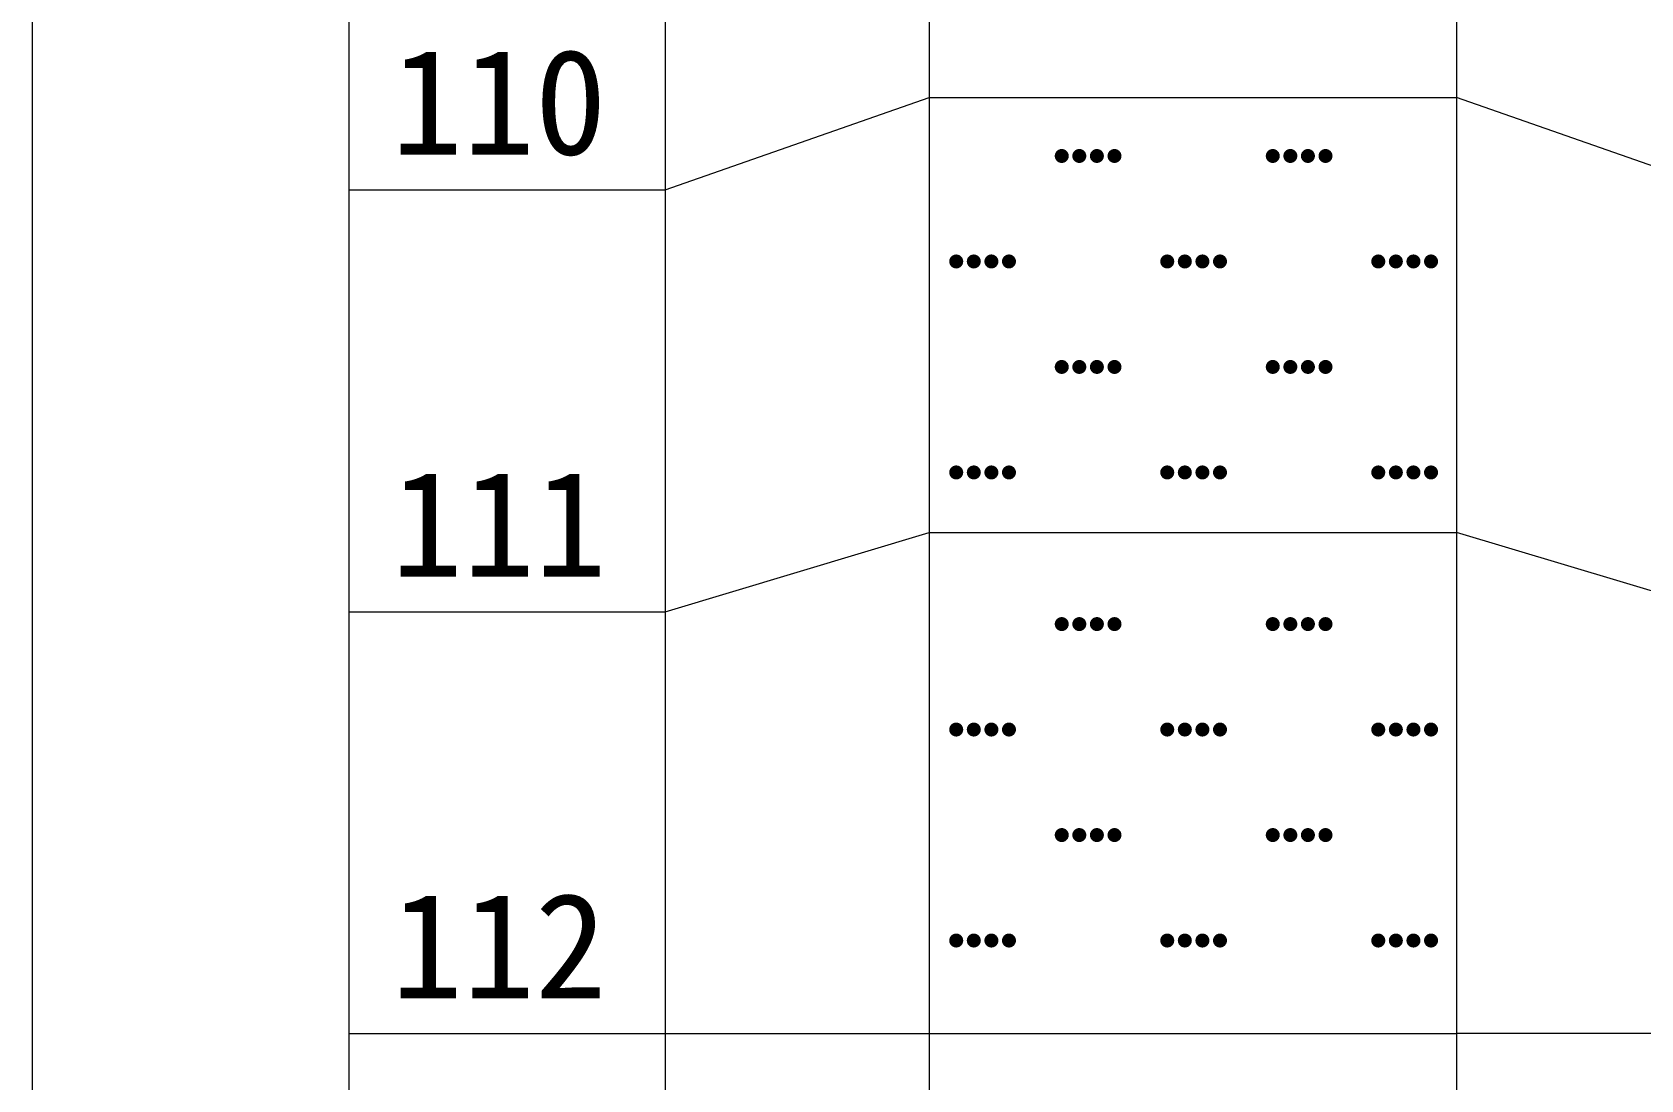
# Model space of a CAD drawing. Header units: inches. Extents: x -27 to 109, y -598 to 26.
# Drawn here: x 14.68 to 20.78, y -432.23 to -428.26 of the extents above; entities that cross this region are included whole.
import ezdxf

# ---------------------------------------------------------------- set-up
doc = ezdxf.new("R2010")
doc.units = ezdxf.units.IN
doc.header["$MEASUREMENT"] = 0
doc.layers.get('0').update_dxf_attribs({"lineweight": 0})
doc.styles.add('宋体', font='')
doc.styles.get('宋体').set_extended_font_data('宋体')

# ---------------------------------------------------------------- blocks, each defined once
blk = doc.blocks.new('lr_block_93')
at = {"true_color": 0x000000}
for points in [[(18.6105, -428.7326), (18.6114, -428.7257), (18.6105, -428.7188), (18.6078, -428.7124), (18.6035, -428.7069), (18.5981, -428.7026), (18.5917, -428.7), (18.5847, -428.699), (18.5778, -428.7), (18.5714, -428.7026), (18.5659, -428.7069), (18.5617, -428.7124), (18.559, -428.7188), (18.5581, -428.7257), (18.559, -428.7326), (18.5617, -428.739), (18.5659, -428.7445), (18.5714, -428.7487), (18.5778, -428.7514), (18.5847, -428.7523), (18.5917, -428.7514), (18.5981, -428.7487), (18.6035, -428.7445), (18.6078, -428.739)], [(18.6771, -428.7326), (18.6781, -428.7257), (18.6771, -428.7188), (18.6745, -428.7124), (18.6702, -428.7069), (18.6647, -428.7026), (18.6583, -428.7), (18.6514, -428.699), (18.6445, -428.7), (18.6381, -428.7026), (18.6326, -428.7069), (18.6283, -428.7124), (18.6257, -428.7188), (18.6247, -428.7257), (18.6257, -428.7326), (18.6283, -428.739), (18.6326, -428.7445), (18.6381, -428.7487), (18.6445, -428.7514), (18.6514, -428.7523), (18.6583, -428.7514), (18.6647, -428.7487), (18.6702, -428.7445), (18.6745, -428.739)], [(18.7438, -428.7326), (18.7447, -428.7257), (18.7438, -428.7188), (18.7411, -428.7124), (18.7369, -428.7069), (18.7314, -428.7026), (18.725, -428.7), (18.7181, -428.699), (18.7111, -428.7), (18.7047, -428.7026), (18.6993, -428.7069), (18.695, -428.7124), (18.6923, -428.7188), (18.6914, -428.7257), (18.6923, -428.7326), (18.695, -428.739), (18.6993, -428.7445), (18.7047, -428.7487), (18.7111, -428.7514), (18.7181, -428.7523), (18.725, -428.7514), (18.7314, -428.7487), (18.7369, -428.7445), (18.7411, -428.739)], [(18.8105, -428.7326), (18.8114, -428.7257), (18.8105, -428.7188), (18.8078, -428.7124), (18.8035, -428.7069), (18.7981, -428.7026), (18.7917, -428.7), (18.7847, -428.699), (18.7778, -428.7), (18.7714, -428.7026), (18.7659, -428.7069), (18.7617, -428.7124), (18.759, -428.7188), (18.7581, -428.7257), (18.759, -428.7326), (18.7617, -428.739), (18.7659, -428.7445), (18.7714, -428.7487), (18.7778, -428.7514), (18.7847, -428.7523), (18.7917, -428.7514), (18.7981, -428.7487), (18.8035, -428.7445), (18.8078, -428.739)], [(19.4105, -428.7326), (19.4114, -428.7257), (19.4105, -428.7188), (19.4078, -428.7124), (19.4035, -428.7069), (19.3981, -428.7026), (19.3917, -428.7), (19.3847, -428.699), (19.3778, -428.7), (19.3714, -428.7026), (19.3659, -428.7069), (19.3617, -428.7124), (19.359, -428.7188), (19.3581, -428.7257), (19.359, -428.7326), (19.3617, -428.739), (19.3659, -428.7445), (19.3714, -428.7487), (19.3778, -428.7514), (19.3847, -428.7523), (19.3917, -428.7514), (19.3981, -428.7487), (19.4035, -428.7445), (19.4078, -428.739)], [(19.4771, -428.7326), (19.4781, -428.7257), (19.4771, -428.7188), (19.4745, -428.7124), (19.4702, -428.7069), (19.4647, -428.7026), (19.4583, -428.7), (19.4514, -428.699), (19.4445, -428.7), (19.4381, -428.7026), (19.4326, -428.7069), (19.4283, -428.7124), (19.4257, -428.7188), (19.4247, -428.7257), (19.4257, -428.7326), (19.4283, -428.739), (19.4326, -428.7445), (19.4381, -428.7487), (19.4445, -428.7514), (19.4514, -428.7523), (19.4583, -428.7514), (19.4647, -428.7487), (19.4702, -428.7445), (19.4745, -428.739)], [(19.5438, -428.7326), (19.5447, -428.7257), (19.5438, -428.7188), (19.5411, -428.7124), (19.5369, -428.7069), (19.5314, -428.7026), (19.525, -428.7), (19.5181, -428.699), (19.5111, -428.7), (19.5047, -428.7026), (19.4993, -428.7069), (19.495, -428.7124), (19.4923, -428.7188), (19.4914, -428.7257), (19.4923, -428.7326), (19.495, -428.739), (19.4993, -428.7445), (19.5047, -428.7487), (19.5111, -428.7514), (19.5181, -428.7523), (19.525, -428.7514), (19.5314, -428.7487), (19.5369, -428.7445), (19.5411, -428.739)], [(19.6105, -428.7326), (19.6114, -428.7257), (19.6105, -428.7188), (19.6078, -428.7124), (19.6035, -428.7069), (19.5981, -428.7026), (19.5917, -428.7), (19.5847, -428.699), (19.5778, -428.7), (19.5714, -428.7026), (19.5659, -428.7069), (19.5617, -428.7124), (19.559, -428.7188), (19.5581, -428.7257), (19.559, -428.7326), (19.5617, -428.739), (19.5659, -428.7445), (19.5714, -428.7487), (19.5778, -428.7514), (19.5847, -428.7523), (19.5917, -428.7514), (19.5981, -428.7487), (19.6035, -428.7445), (19.6078, -428.739)], [(18.2105, -429.1326), (18.2114, -429.1257), (18.2105, -429.1187), (18.2078, -429.1123), (18.2035, -429.1069), (18.1981, -429.1026), (18.1917, -429.0999), (18.1847, -429.099), (18.1778, -429.0999), (18.1714, -429.1026), (18.1659, -429.1069), (18.1617, -429.1123), (18.159, -429.1187), (18.1581, -429.1257), (18.159, -429.1326), (18.1617, -429.139), (18.1659, -429.1445), (18.1714, -429.1488), (18.1778, -429.1514), (18.1847, -429.1524), (18.1917, -429.1514), (18.1981, -429.1488), (18.2035, -429.1445), (18.2078, -429.139)], [(18.2771, -429.1326), (18.2781, -429.1257), (18.2771, -429.1187), (18.2745, -429.1123), (18.2702, -429.1069), (18.2647, -429.1026), (18.2583, -429.0999), (18.2514, -429.099), (18.2445, -429.0999), (18.2381, -429.1026), (18.2326, -429.1069), (18.2283, -429.1123), (18.2257, -429.1187), (18.2247, -429.1257), (18.2257, -429.1326), (18.2283, -429.139), (18.2326, -429.1445), (18.2381, -429.1488), (18.2445, -429.1514), (18.2514, -429.1524), (18.2583, -429.1514), (18.2647, -429.1488), (18.2702, -429.1445), (18.2745, -429.139)], [(18.3438, -429.1326), (18.3447, -429.1257), (18.3438, -429.1187), (18.3411, -429.1123), (18.3369, -429.1069), (18.3314, -429.1026), (18.325, -429.0999), (18.3181, -429.099), (18.3111, -429.0999), (18.3047, -429.1026), (18.2993, -429.1069), (18.295, -429.1123), (18.2923, -429.1187), (18.2914, -429.1257), (18.2923, -429.1326), (18.295, -429.139), (18.2993, -429.1445), (18.3047, -429.1488), (18.3111, -429.1514), (18.3181, -429.1524), (18.325, -429.1514), (18.3314, -429.1488), (18.3369, -429.1445), (18.3411, -429.139)], [(18.4105, -429.1326), (18.4114, -429.1257), (18.4105, -429.1187), (18.4078, -429.1123), (18.4035, -429.1069), (18.3981, -429.1026), (18.3917, -429.0999), (18.3847, -429.099), (18.3778, -429.0999), (18.3714, -429.1026), (18.3659, -429.1069), (18.3617, -429.1123), (18.359, -429.1187), (18.3581, -429.1257), (18.359, -429.1326), (18.3617, -429.139), (18.3659, -429.1445), (18.3714, -429.1488), (18.3778, -429.1514), (18.3847, -429.1524), (18.3917, -429.1514), (18.3981, -429.1488), (18.4035, -429.1445), (18.4078, -429.139)], [(19.0105, -429.1326), (19.0114, -429.1257), (19.0105, -429.1187), (19.0078, -429.1123), (19.0035, -429.1069), (18.9981, -429.1026), (18.9917, -429.0999), (18.9847, -429.099), (18.9778, -429.0999), (18.9714, -429.1026), (18.9659, -429.1069), (18.9617, -429.1123), (18.959, -429.1187), (18.9581, -429.1257), (18.959, -429.1326), (18.9617, -429.139), (18.9659, -429.1445), (18.9714, -429.1488), (18.9778, -429.1514), (18.9847, -429.1524), (18.9917, -429.1514), (18.9981, -429.1488), (19.0035, -429.1445), (19.0078, -429.139)], [(19.0771, -429.1326), (19.0781, -429.1257), (19.0771, -429.1187), (19.0745, -429.1123), (19.0702, -429.1069), (19.0647, -429.1026), (19.0583, -429.0999), (19.0514, -429.099), (19.0445, -429.0999), (19.0381, -429.1026), (19.0326, -429.1069), (19.0283, -429.1123), (19.0257, -429.1187), (19.0247, -429.1257), (19.0257, -429.1326), (19.0283, -429.139), (19.0326, -429.1445), (19.0381, -429.1488), (19.0445, -429.1514), (19.0514, -429.1524), (19.0583, -429.1514), (19.0647, -429.1488), (19.0702, -429.1445), (19.0745, -429.139)], [(19.1438, -429.1326), (19.1447, -429.1257), (19.1438, -429.1187), (19.1411, -429.1123), (19.1369, -429.1069), (19.1314, -429.1026), (19.125, -429.0999), (19.1181, -429.099), (19.1111, -429.0999), (19.1047, -429.1026), (19.0993, -429.1069), (19.095, -429.1123), (19.0923, -429.1187), (19.0914, -429.1257), (19.0923, -429.1326), (19.095, -429.139), (19.0993, -429.1445), (19.1047, -429.1488), (19.1111, -429.1514), (19.1181, -429.1524), (19.125, -429.1514), (19.1314, -429.1488), (19.1369, -429.1445), (19.1411, -429.139)], [(19.2105, -429.1326), (19.2114, -429.1257), (19.2105, -429.1187), (19.2078, -429.1123), (19.2035, -429.1069), (19.1981, -429.1026), (19.1917, -429.0999), (19.1847, -429.099), (19.1778, -429.0999), (19.1714, -429.1026), (19.1659, -429.1069), (19.1617, -429.1123), (19.159, -429.1187), (19.1581, -429.1257), (19.159, -429.1326), (19.1617, -429.139), (19.1659, -429.1445), (19.1714, -429.1488), (19.1778, -429.1514), (19.1847, -429.1524), (19.1917, -429.1514), (19.1981, -429.1488), (19.2035, -429.1445), (19.2078, -429.139)], [(19.8105, -429.1326), (19.8114, -429.1257), (19.8105, -429.1187), (19.8078, -429.1123), (19.8035, -429.1069), (19.7981, -429.1026), (19.7917, -429.0999), (19.7847, -429.099), (19.7778, -429.0999), (19.7714, -429.1026), (19.7659, -429.1069), (19.7617, -429.1123), (19.759, -429.1187), (19.7581, -429.1257), (19.759, -429.1326), (19.7617, -429.139), (19.7659, -429.1445), (19.7714, -429.1488), (19.7778, -429.1514), (19.7847, -429.1524), (19.7917, -429.1514), (19.7981, -429.1488), (19.8035, -429.1445), (19.8078, -429.139)], [(19.8771, -429.1326), (19.8781, -429.1257), (19.8771, -429.1187), (19.8745, -429.1123), (19.8702, -429.1069), (19.8647, -429.1026), (19.8583, -429.0999), (19.8514, -429.099), (19.8445, -429.0999), (19.8381, -429.1026), (19.8326, -429.1069), (19.8283, -429.1123), (19.8257, -429.1187), (19.8247, -429.1257), (19.8257, -429.1326), (19.8283, -429.139), (19.8326, -429.1445), (19.8381, -429.1488), (19.8445, -429.1514), (19.8514, -429.1524), (19.8583, -429.1514), (19.8647, -429.1488), (19.8702, -429.1445), (19.8745, -429.139)], [(19.9438, -429.1326), (19.9447, -429.1257), (19.9438, -429.1187), (19.9411, -429.1123), (19.9369, -429.1069), (19.9314, -429.1026), (19.925, -429.0999), (19.9181, -429.099), (19.9111, -429.0999), (19.9047, -429.1026), (19.8993, -429.1069), (19.895, -429.1123), (19.8923, -429.1187), (19.8914, -429.1257), (19.8923, -429.1326), (19.895, -429.139), (19.8993, -429.1445), (19.9047, -429.1488), (19.9111, -429.1514), (19.9181, -429.1524), (19.925, -429.1514), (19.9314, -429.1488), (19.9369, -429.1445), (19.9411, -429.139)], [(20.0105, -429.1326), (20.0114, -429.1257), (20.0105, -429.1187), (20.0078, -429.1123), (20.0035, -429.1069), (19.9981, -429.1026), (19.9917, -429.0999), (19.9847, -429.099), (19.9778, -429.0999), (19.9714, -429.1026), (19.9659, -429.1069), (19.9617, -429.1123), (19.959, -429.1187), (19.9581, -429.1257), (19.959, -429.1326), (19.9617, -429.139), (19.9659, -429.1445), (19.9714, -429.1488), (19.9778, -429.1514), (19.9847, -429.1524), (19.9917, -429.1514), (19.9981, -429.1488), (20.0035, -429.1445), (20.0078, -429.139)], [(18.6105, -429.5326), (18.6114, -429.5257), (18.6105, -429.5188), (18.6078, -429.5124), (18.6035, -429.5069), (18.5981, -429.5026), (18.5917, -429.5), (18.5847, -429.499), (18.5778, -429.5), (18.5714, -429.5026), (18.5659, -429.5069), (18.5617, -429.5124), (18.559, -429.5188), (18.5581, -429.5257), (18.559, -429.5326), (18.5617, -429.539), (18.5659, -429.5445), (18.5714, -429.5487), (18.5778, -429.5514), (18.5847, -429.5523), (18.5917, -429.5514), (18.5981, -429.5487), (18.6035, -429.5445), (18.6078, -429.539)], [(18.6771, -429.5326), (18.6781, -429.5257), (18.6771, -429.5188), (18.6745, -429.5124), (18.6702, -429.5069), (18.6647, -429.5026), (18.6583, -429.5), (18.6514, -429.499), (18.6445, -429.5), (18.6381, -429.5026), (18.6326, -429.5069), (18.6283, -429.5124), (18.6257, -429.5188), (18.6247, -429.5257), (18.6257, -429.5326), (18.6283, -429.539), (18.6326, -429.5445), (18.6381, -429.5487), (18.6445, -429.5514), (18.6514, -429.5523), (18.6583, -429.5514), (18.6647, -429.5487), (18.6702, -429.5445), (18.6745, -429.539)], [(18.7438, -429.5326), (18.7447, -429.5257), (18.7438, -429.5188), (18.7411, -429.5124), (18.7369, -429.5069), (18.7314, -429.5026), (18.725, -429.5), (18.7181, -429.499), (18.7111, -429.5), (18.7047, -429.5026), (18.6993, -429.5069), (18.695, -429.5124), (18.6923, -429.5188), (18.6914, -429.5257), (18.6923, -429.5326), (18.695, -429.539), (18.6993, -429.5445), (18.7047, -429.5487), (18.7111, -429.5514), (18.7181, -429.5523), (18.725, -429.5514), (18.7314, -429.5487), (18.7369, -429.5445), (18.7411, -429.539)], [(18.8105, -429.5326), (18.8114, -429.5257), (18.8105, -429.5188), (18.8078, -429.5124), (18.8035, -429.5069), (18.7981, -429.5026), (18.7917, -429.5), (18.7847, -429.499), (18.7778, -429.5), (18.7714, -429.5026), (18.7659, -429.5069), (18.7617, -429.5124), (18.759, -429.5188), (18.7581, -429.5257), (18.759, -429.5326), (18.7617, -429.539), (18.7659, -429.5445), (18.7714, -429.5487), (18.7778, -429.5514), (18.7847, -429.5523), (18.7917, -429.5514), (18.7981, -429.5487), (18.8035, -429.5445), (18.8078, -429.539)], [(19.4105, -429.5326), (19.4114, -429.5257), (19.4105, -429.5188), (19.4078, -429.5124), (19.4035, -429.5069), (19.3981, -429.5026), (19.3917, -429.5), (19.3847, -429.499), (19.3778, -429.5), (19.3714, -429.5026), (19.3659, -429.5069), (19.3617, -429.5124), (19.359, -429.5188), (19.3581, -429.5257), (19.359, -429.5326), (19.3617, -429.539), (19.3659, -429.5445), (19.3714, -429.5487), (19.3778, -429.5514), (19.3847, -429.5523), (19.3917, -429.5514), (19.3981, -429.5487), (19.4035, -429.5445), (19.4078, -429.539)], [(19.4771, -429.5326), (19.4781, -429.5257), (19.4771, -429.5188), (19.4745, -429.5124), (19.4702, -429.5069), (19.4647, -429.5026), (19.4583, -429.5), (19.4514, -429.499), (19.4445, -429.5), (19.4381, -429.5026), (19.4326, -429.5069), (19.4283, -429.5124), (19.4257, -429.5188), (19.4247, -429.5257), (19.4257, -429.5326), (19.4283, -429.539), (19.4326, -429.5445), (19.4381, -429.5487), (19.4445, -429.5514), (19.4514, -429.5523), (19.4583, -429.5514), (19.4647, -429.5487), (19.4702, -429.5445), (19.4745, -429.539)], [(19.5438, -429.5326), (19.5447, -429.5257), (19.5438, -429.5188), (19.5411, -429.5124), (19.5369, -429.5069), (19.5314, -429.5026), (19.525, -429.5), (19.5181, -429.499), (19.5111, -429.5), (19.5047, -429.5026), (19.4993, -429.5069), (19.495, -429.5124), (19.4923, -429.5188), (19.4914, -429.5257), (19.4923, -429.5326), (19.495, -429.539), (19.4993, -429.5445), (19.5047, -429.5487), (19.5111, -429.5514), (19.5181, -429.5523), (19.525, -429.5514), (19.5314, -429.5487), (19.5369, -429.5445), (19.5411, -429.539)], [(19.6105, -429.5326), (19.6114, -429.5257), (19.6105, -429.5188), (19.6078, -429.5124), (19.6035, -429.5069), (19.5981, -429.5026), (19.5917, -429.5), (19.5847, -429.499), (19.5778, -429.5), (19.5714, -429.5026), (19.5659, -429.5069), (19.5617, -429.5124), (19.559, -429.5188), (19.5581, -429.5257), (19.559, -429.5326), (19.5617, -429.539), (19.5659, -429.5445), (19.5714, -429.5487), (19.5778, -429.5514), (19.5847, -429.5523), (19.5917, -429.5514), (19.5981, -429.5487), (19.6035, -429.5445), (19.6078, -429.539)], [(18.2105, -429.9326), (18.2114, -429.9257), (18.2105, -429.9187), (18.2078, -429.9124), (18.2035, -429.9069), (18.1981, -429.9026), (18.1917, -429.8999), (18.1847, -429.899), (18.1778, -429.8999), (18.1714, -429.9026), (18.1659, -429.9069), (18.1617, -429.9124), (18.159, -429.9187), (18.1581, -429.9257), (18.159, -429.9326), (18.1617, -429.939), (18.1659, -429.9445), (18.1714, -429.9488), (18.1778, -429.9514), (18.1847, -429.9524), (18.1917, -429.9514), (18.1981, -429.9488), (18.2035, -429.9445), (18.2078, -429.939)], [(18.2771, -429.9326), (18.2781, -429.9257), (18.2771, -429.9187), (18.2745, -429.9124), (18.2702, -429.9069), (18.2647, -429.9026), (18.2583, -429.8999), (18.2514, -429.899), (18.2445, -429.8999), (18.2381, -429.9026), (18.2326, -429.9069), (18.2283, -429.9124), (18.2257, -429.9187), (18.2247, -429.9257), (18.2257, -429.9326), (18.2283, -429.939), (18.2326, -429.9445), (18.2381, -429.9488), (18.2445, -429.9514), (18.2514, -429.9524), (18.2583, -429.9514), (18.2647, -429.9488), (18.2702, -429.9445), (18.2745, -429.939)], [(18.3438, -429.9326), (18.3447, -429.9257), (18.3438, -429.9187), (18.3411, -429.9124), (18.3369, -429.9069), (18.3314, -429.9026), (18.325, -429.8999), (18.3181, -429.899), (18.3111, -429.8999), (18.3047, -429.9026), (18.2993, -429.9069), (18.295, -429.9124), (18.2923, -429.9187), (18.2914, -429.9257), (18.2923, -429.9326), (18.295, -429.939), (18.2993, -429.9445), (18.3047, -429.9488), (18.3111, -429.9514), (18.3181, -429.9524), (18.325, -429.9514), (18.3314, -429.9488), (18.3369, -429.9445), (18.3411, -429.939)], [(18.4105, -429.9326), (18.4114, -429.9257), (18.4105, -429.9187), (18.4078, -429.9124), (18.4035, -429.9069), (18.3981, -429.9026), (18.3917, -429.8999), (18.3847, -429.899), (18.3778, -429.8999), (18.3714, -429.9026), (18.3659, -429.9069), (18.3617, -429.9124), (18.359, -429.9187), (18.3581, -429.9257), (18.359, -429.9326), (18.3617, -429.939), (18.3659, -429.9445), (18.3714, -429.9488), (18.3778, -429.9514), (18.3847, -429.9524), (18.3917, -429.9514), (18.3981, -429.9488), (18.4035, -429.9445), (18.4078, -429.939)], [(19.0105, -429.9326), (19.0114, -429.9257), (19.0105, -429.9187), (19.0078, -429.9124), (19.0035, -429.9069), (18.9981, -429.9026), (18.9917, -429.8999), (18.9847, -429.899), (18.9778, -429.8999), (18.9714, -429.9026), (18.9659, -429.9069), (18.9617, -429.9124), (18.959, -429.9187), (18.9581, -429.9257), (18.959, -429.9326), (18.9617, -429.939), (18.9659, -429.9445), (18.9714, -429.9488), (18.9778, -429.9514), (18.9847, -429.9524), (18.9917, -429.9514), (18.9981, -429.9488), (19.0035, -429.9445), (19.0078, -429.939)], [(19.0771, -429.9326), (19.0781, -429.9257), (19.0771, -429.9187), (19.0745, -429.9124), (19.0702, -429.9069), (19.0647, -429.9026), (19.0583, -429.8999), (19.0514, -429.899), (19.0445, -429.8999), (19.0381, -429.9026), (19.0326, -429.9069), (19.0283, -429.9124), (19.0257, -429.9187), (19.0247, -429.9257), (19.0257, -429.9326), (19.0283, -429.939), (19.0326, -429.9445), (19.0381, -429.9488), (19.0445, -429.9514), (19.0514, -429.9524), (19.0583, -429.9514), (19.0647, -429.9488), (19.0702, -429.9445), (19.0745, -429.939)], [(19.1438, -429.9326), (19.1447, -429.9257), (19.1438, -429.9187), (19.1411, -429.9124), (19.1369, -429.9069), (19.1314, -429.9026), (19.125, -429.8999), (19.1181, -429.899), (19.1111, -429.8999), (19.1047, -429.9026), (19.0993, -429.9069), (19.095, -429.9124), (19.0923, -429.9187), (19.0914, -429.9257), (19.0923, -429.9326), (19.095, -429.939), (19.0993, -429.9445), (19.1047, -429.9488), (19.1111, -429.9514), (19.1181, -429.9524), (19.125, -429.9514), (19.1314, -429.9488), (19.1369, -429.9445), (19.1411, -429.939)], [(19.2105, -429.9326), (19.2114, -429.9257), (19.2105, -429.9187), (19.2078, -429.9124), (19.2035, -429.9069), (19.1981, -429.9026), (19.1917, -429.8999), (19.1847, -429.899), (19.1778, -429.8999), (19.1714, -429.9026), (19.1659, -429.9069), (19.1617, -429.9124), (19.159, -429.9187), (19.1581, -429.9257), (19.159, -429.9326), (19.1617, -429.939), (19.1659, -429.9445), (19.1714, -429.9488), (19.1778, -429.9514), (19.1847, -429.9524), (19.1917, -429.9514), (19.1981, -429.9488), (19.2035, -429.9445), (19.2078, -429.939)], [(19.8105, -429.9326), (19.8114, -429.9257), (19.8105, -429.9187), (19.8078, -429.9124), (19.8035, -429.9069), (19.7981, -429.9026), (19.7917, -429.8999), (19.7847, -429.899), (19.7778, -429.8999), (19.7714, -429.9026), (19.7659, -429.9069), (19.7617, -429.9124), (19.759, -429.9187), (19.7581, -429.9257), (19.759, -429.9326), (19.7617, -429.939), (19.7659, -429.9445), (19.7714, -429.9488), (19.7778, -429.9514), (19.7847, -429.9524), (19.7917, -429.9514), (19.7981, -429.9488), (19.8035, -429.9445), (19.8078, -429.939)], [(19.8771, -429.9326), (19.8781, -429.9257), (19.8771, -429.9187), (19.8745, -429.9124), (19.8702, -429.9069), (19.8647, -429.9026), (19.8583, -429.8999), (19.8514, -429.899), (19.8445, -429.8999), (19.8381, -429.9026), (19.8326, -429.9069), (19.8283, -429.9124), (19.8257, -429.9187), (19.8247, -429.9257), (19.8257, -429.9326), (19.8283, -429.939), (19.8326, -429.9445), (19.8381, -429.9488), (19.8445, -429.9514), (19.8514, -429.9524), (19.8583, -429.9514), (19.8647, -429.9488), (19.8702, -429.9445), (19.8745, -429.939)], [(19.9438, -429.9326), (19.9447, -429.9257), (19.9438, -429.9187), (19.9411, -429.9124), (19.9369, -429.9069), (19.9314, -429.9026), (19.925, -429.8999), (19.9181, -429.899), (19.9111, -429.8999), (19.9047, -429.9026), (19.8993, -429.9069), (19.895, -429.9124), (19.8923, -429.9187), (19.8914, -429.9257), (19.8923, -429.9326), (19.895, -429.939), (19.8993, -429.9445), (19.9047, -429.9488), (19.9111, -429.9514), (19.9181, -429.9524), (19.925, -429.9514), (19.9314, -429.9488), (19.9369, -429.9445), (19.9411, -429.939)], [(20.0105, -429.9326), (20.0114, -429.9257), (20.0105, -429.9187), (20.0078, -429.9124), (20.0035, -429.9069), (19.9981, -429.9026), (19.9917, -429.8999), (19.9847, -429.899), (19.9778, -429.8999), (19.9714, -429.9026), (19.9659, -429.9069), (19.9617, -429.9124), (19.959, -429.9187), (19.9581, -429.9257), (19.959, -429.9326), (19.9617, -429.939), (19.9659, -429.9445), (19.9714, -429.9488), (19.9778, -429.9514), (19.9847, -429.9524), (19.9917, -429.9514), (19.9981, -429.9488), (20.0035, -429.9445), (20.0078, -429.939)]]:
    blk.add_hatch(color=18, dxfattribs=at).paths.add_polyline_path(points, flags=17)
blk = doc.blocks.new('lr_block_94')
at = {"true_color": 0x000000}
for points in [[(18.6105, -430.5076), (18.6114, -430.5007), (18.6105, -430.4937), (18.6078, -430.4873), (18.6035, -430.4819), (18.5981, -430.4776), (18.5917, -430.4749), (18.5847, -430.474), (18.5778, -430.4749), (18.5714, -430.4776), (18.5659, -430.4819), (18.5617, -430.4873), (18.559, -430.4937), (18.5581, -430.5007), (18.559, -430.5076), (18.5617, -430.514), (18.5659, -430.5195), (18.5714, -430.5238), (18.5778, -430.5264), (18.5847, -430.5274), (18.5917, -430.5264), (18.5981, -430.5238), (18.6035, -430.5195), (18.6078, -430.514)], [(18.6771, -430.5076), (18.6781, -430.5007), (18.6771, -430.4937), (18.6745, -430.4873), (18.6702, -430.4819), (18.6647, -430.4776), (18.6583, -430.4749), (18.6514, -430.474), (18.6445, -430.4749), (18.6381, -430.4776), (18.6326, -430.4819), (18.6283, -430.4873), (18.6257, -430.4937), (18.6247, -430.5007), (18.6257, -430.5076), (18.6283, -430.514), (18.6326, -430.5195), (18.6381, -430.5238), (18.6445, -430.5264), (18.6514, -430.5274), (18.6583, -430.5264), (18.6647, -430.5238), (18.6702, -430.5195), (18.6745, -430.514)], [(18.7438, -430.5076), (18.7447, -430.5007), (18.7438, -430.4937), (18.7411, -430.4873), (18.7369, -430.4819), (18.7314, -430.4776), (18.725, -430.4749), (18.7181, -430.474), (18.7111, -430.4749), (18.7047, -430.4776), (18.6993, -430.4819), (18.695, -430.4873), (18.6923, -430.4937), (18.6914, -430.5007), (18.6923, -430.5076), (18.695, -430.514), (18.6993, -430.5195), (18.7047, -430.5238), (18.7111, -430.5264), (18.7181, -430.5274), (18.725, -430.5264), (18.7314, -430.5238), (18.7369, -430.5195), (18.7411, -430.514)], [(18.8105, -430.5076), (18.8114, -430.5007), (18.8105, -430.4937), (18.8078, -430.4873), (18.8035, -430.4819), (18.7981, -430.4776), (18.7917, -430.4749), (18.7847, -430.474), (18.7778, -430.4749), (18.7714, -430.4776), (18.7659, -430.4819), (18.7617, -430.4873), (18.759, -430.4937), (18.7581, -430.5007), (18.759, -430.5076), (18.7617, -430.514), (18.7659, -430.5195), (18.7714, -430.5238), (18.7778, -430.5264), (18.7847, -430.5274), (18.7917, -430.5264), (18.7981, -430.5238), (18.8035, -430.5195), (18.8078, -430.514)], [(19.4105, -430.5076), (19.4114, -430.5007), (19.4105, -430.4937), (19.4078, -430.4873), (19.4035, -430.4819), (19.3981, -430.4776), (19.3917, -430.4749), (19.3847, -430.474), (19.3778, -430.4749), (19.3714, -430.4776), (19.3659, -430.4819), (19.3617, -430.4873), (19.359, -430.4937), (19.3581, -430.5007), (19.359, -430.5076), (19.3617, -430.514), (19.3659, -430.5195), (19.3714, -430.5238), (19.3778, -430.5264), (19.3847, -430.5274), (19.3917, -430.5264), (19.3981, -430.5238), (19.4035, -430.5195), (19.4078, -430.514)], [(19.4771, -430.5076), (19.4781, -430.5007), (19.4771, -430.4937), (19.4745, -430.4873), (19.4702, -430.4819), (19.4647, -430.4776), (19.4583, -430.4749), (19.4514, -430.474), (19.4445, -430.4749), (19.4381, -430.4776), (19.4326, -430.4819), (19.4283, -430.4873), (19.4257, -430.4937), (19.4247, -430.5007), (19.4257, -430.5076), (19.4283, -430.514), (19.4326, -430.5195), (19.4381, -430.5238), (19.4445, -430.5264), (19.4514, -430.5274), (19.4583, -430.5264), (19.4647, -430.5238), (19.4702, -430.5195), (19.4745, -430.514)], [(19.5438, -430.5076), (19.5447, -430.5007), (19.5438, -430.4937), (19.5411, -430.4873), (19.5369, -430.4819), (19.5314, -430.4776), (19.525, -430.4749), (19.5181, -430.474), (19.5111, -430.4749), (19.5047, -430.4776), (19.4993, -430.4819), (19.495, -430.4873), (19.4923, -430.4937), (19.4914, -430.5007), (19.4923, -430.5076), (19.495, -430.514), (19.4993, -430.5195), (19.5047, -430.5238), (19.5111, -430.5264), (19.5181, -430.5274), (19.525, -430.5264), (19.5314, -430.5238), (19.5369, -430.5195), (19.5411, -430.514)], [(19.6105, -430.5076), (19.6114, -430.5007), (19.6105, -430.4937), (19.6078, -430.4873), (19.6035, -430.4819), (19.5981, -430.4776), (19.5917, -430.4749), (19.5847, -430.474), (19.5778, -430.4749), (19.5714, -430.4776), (19.5659, -430.4819), (19.5617, -430.4873), (19.559, -430.4937), (19.5581, -430.5007), (19.559, -430.5076), (19.5617, -430.514), (19.5659, -430.5195), (19.5714, -430.5238), (19.5778, -430.5264), (19.5847, -430.5274), (19.5917, -430.5264), (19.5981, -430.5238), (19.6035, -430.5195), (19.6078, -430.514)], [(18.2105, -430.9076), (18.2114, -430.9007), (18.2105, -430.8938), (18.2078, -430.8874), (18.2035, -430.8819), (18.1981, -430.8776), (18.1917, -430.875), (18.1847, -430.874), (18.1778, -430.875), (18.1714, -430.8776), (18.1659, -430.8819), (18.1617, -430.8874), (18.159, -430.8938), (18.1581, -430.9007), (18.159, -430.9076), (18.1617, -430.914), (18.1659, -430.9195), (18.1714, -430.9237), (18.1778, -430.9264), (18.1847, -430.9273), (18.1917, -430.9264), (18.1981, -430.9237), (18.2035, -430.9195), (18.2078, -430.914)], [(18.2771, -430.9076), (18.2781, -430.9007), (18.2771, -430.8938), (18.2745, -430.8874), (18.2702, -430.8819), (18.2647, -430.8776), (18.2583, -430.875), (18.2514, -430.874), (18.2445, -430.875), (18.2381, -430.8776), (18.2326, -430.8819), (18.2283, -430.8874), (18.2257, -430.8938), (18.2247, -430.9007), (18.2257, -430.9076), (18.2283, -430.914), (18.2326, -430.9195), (18.2381, -430.9237), (18.2445, -430.9264), (18.2514, -430.9273), (18.2583, -430.9264), (18.2647, -430.9237), (18.2702, -430.9195), (18.2745, -430.914)], [(18.3438, -430.9076), (18.3447, -430.9007), (18.3438, -430.8938), (18.3411, -430.8874), (18.3369, -430.8819), (18.3314, -430.8776), (18.325, -430.875), (18.3181, -430.874), (18.3111, -430.875), (18.3047, -430.8776), (18.2993, -430.8819), (18.295, -430.8874), (18.2923, -430.8938), (18.2914, -430.9007), (18.2923, -430.9076), (18.295, -430.914), (18.2993, -430.9195), (18.3047, -430.9237), (18.3111, -430.9264), (18.3181, -430.9273), (18.325, -430.9264), (18.3314, -430.9237), (18.3369, -430.9195), (18.3411, -430.914)], [(18.4105, -430.9076), (18.4114, -430.9007), (18.4105, -430.8938), (18.4078, -430.8874), (18.4035, -430.8819), (18.3981, -430.8776), (18.3917, -430.875), (18.3847, -430.874), (18.3778, -430.875), (18.3714, -430.8776), (18.3659, -430.8819), (18.3617, -430.8874), (18.359, -430.8938), (18.3581, -430.9007), (18.359, -430.9076), (18.3617, -430.914), (18.3659, -430.9195), (18.3714, -430.9237), (18.3778, -430.9264), (18.3847, -430.9273), (18.3917, -430.9264), (18.3981, -430.9237), (18.4035, -430.9195), (18.4078, -430.914)], [(19.0105, -430.9076), (19.0114, -430.9007), (19.0105, -430.8938), (19.0078, -430.8874), (19.0035, -430.8819), (18.9981, -430.8776), (18.9917, -430.875), (18.9847, -430.874), (18.9778, -430.875), (18.9714, -430.8776), (18.9659, -430.8819), (18.9617, -430.8874), (18.959, -430.8938), (18.9581, -430.9007), (18.959, -430.9076), (18.9617, -430.914), (18.9659, -430.9195), (18.9714, -430.9237), (18.9778, -430.9264), (18.9847, -430.9273), (18.9917, -430.9264), (18.9981, -430.9237), (19.0035, -430.9195), (19.0078, -430.914)], [(19.0771, -430.9076), (19.0781, -430.9007), (19.0771, -430.8938), (19.0745, -430.8874), (19.0702, -430.8819), (19.0647, -430.8776), (19.0583, -430.875), (19.0514, -430.874), (19.0445, -430.875), (19.0381, -430.8776), (19.0326, -430.8819), (19.0283, -430.8874), (19.0257, -430.8938), (19.0247, -430.9007), (19.0257, -430.9076), (19.0283, -430.914), (19.0326, -430.9195), (19.0381, -430.9237), (19.0445, -430.9264), (19.0514, -430.9273), (19.0583, -430.9264), (19.0647, -430.9237), (19.0702, -430.9195), (19.0745, -430.914)], [(19.1438, -430.9076), (19.1447, -430.9007), (19.1438, -430.8938), (19.1411, -430.8874), (19.1369, -430.8819), (19.1314, -430.8776), (19.125, -430.875), (19.1181, -430.874), (19.1111, -430.875), (19.1047, -430.8776), (19.0993, -430.8819), (19.095, -430.8874), (19.0923, -430.8938), (19.0914, -430.9007), (19.0923, -430.9076), (19.095, -430.914), (19.0993, -430.9195), (19.1047, -430.9237), (19.1111, -430.9264), (19.1181, -430.9273), (19.125, -430.9264), (19.1314, -430.9237), (19.1369, -430.9195), (19.1411, -430.914)], [(19.2105, -430.9076), (19.2114, -430.9007), (19.2105, -430.8938), (19.2078, -430.8874), (19.2035, -430.8819), (19.1981, -430.8776), (19.1917, -430.875), (19.1847, -430.874), (19.1778, -430.875), (19.1714, -430.8776), (19.1659, -430.8819), (19.1617, -430.8874), (19.159, -430.8938), (19.1581, -430.9007), (19.159, -430.9076), (19.1617, -430.914), (19.1659, -430.9195), (19.1714, -430.9237), (19.1778, -430.9264), (19.1847, -430.9273), (19.1917, -430.9264), (19.1981, -430.9237), (19.2035, -430.9195), (19.2078, -430.914)], [(19.8105, -430.9076), (19.8114, -430.9007), (19.8105, -430.8938), (19.8078, -430.8874), (19.8035, -430.8819), (19.7981, -430.8776), (19.7917, -430.875), (19.7847, -430.874), (19.7778, -430.875), (19.7714, -430.8776), (19.7659, -430.8819), (19.7617, -430.8874), (19.759, -430.8938), (19.7581, -430.9007), (19.759, -430.9076), (19.7617, -430.914), (19.7659, -430.9195), (19.7714, -430.9237), (19.7778, -430.9264), (19.7847, -430.9273), (19.7917, -430.9264), (19.7981, -430.9237), (19.8035, -430.9195), (19.8078, -430.914)], [(19.8771, -430.9076), (19.8781, -430.9007), (19.8771, -430.8938), (19.8745, -430.8874), (19.8702, -430.8819), (19.8647, -430.8776), (19.8583, -430.875), (19.8514, -430.874), (19.8445, -430.875), (19.8381, -430.8776), (19.8326, -430.8819), (19.8283, -430.8874), (19.8257, -430.8938), (19.8247, -430.9007), (19.8257, -430.9076), (19.8283, -430.914), (19.8326, -430.9195), (19.8381, -430.9237), (19.8445, -430.9264), (19.8514, -430.9273), (19.8583, -430.9264), (19.8647, -430.9237), (19.8702, -430.9195), (19.8745, -430.914)], [(19.9438, -430.9076), (19.9447, -430.9007), (19.9438, -430.8938), (19.9411, -430.8874), (19.9369, -430.8819), (19.9314, -430.8776), (19.925, -430.875), (19.9181, -430.874), (19.9111, -430.875), (19.9047, -430.8776), (19.8993, -430.8819), (19.895, -430.8874), (19.8923, -430.8938), (19.8914, -430.9007), (19.8923, -430.9076), (19.895, -430.914), (19.8993, -430.9195), (19.9047, -430.9237), (19.9111, -430.9264), (19.9181, -430.9273), (19.925, -430.9264), (19.9314, -430.9237), (19.9369, -430.9195), (19.9411, -430.914)], [(20.0105, -430.9076), (20.0114, -430.9007), (20.0105, -430.8938), (20.0078, -430.8874), (20.0035, -430.8819), (19.9981, -430.8776), (19.9917, -430.875), (19.9847, -430.874), (19.9778, -430.875), (19.9714, -430.8776), (19.9659, -430.8819), (19.9617, -430.8874), (19.959, -430.8938), (19.9581, -430.9007), (19.959, -430.9076), (19.9617, -430.914), (19.9659, -430.9195), (19.9714, -430.9237), (19.9778, -430.9264), (19.9847, -430.9273), (19.9917, -430.9264), (19.9981, -430.9237), (20.0035, -430.9195), (20.0078, -430.914)], [(18.6105, -431.3076), (18.6114, -431.3007), (18.6105, -431.2937), (18.6078, -431.2874), (18.6035, -431.2819), (18.5981, -431.2776), (18.5917, -431.2749), (18.5847, -431.274), (18.5778, -431.2749), (18.5714, -431.2776), (18.5659, -431.2819), (18.5617, -431.2874), (18.559, -431.2937), (18.5581, -431.3007), (18.559, -431.3076), (18.5617, -431.314), (18.5659, -431.3195), (18.5714, -431.3238), (18.5778, -431.3264), (18.5847, -431.3274), (18.5917, -431.3264), (18.5981, -431.3238), (18.6035, -431.3195), (18.6078, -431.314)], [(18.6771, -431.3076), (18.6781, -431.3007), (18.6771, -431.2937), (18.6745, -431.2874), (18.6702, -431.2819), (18.6647, -431.2776), (18.6583, -431.2749), (18.6514, -431.274), (18.6445, -431.2749), (18.6381, -431.2776), (18.6326, -431.2819), (18.6283, -431.2874), (18.6257, -431.2937), (18.6247, -431.3007), (18.6257, -431.3076), (18.6283, -431.314), (18.6326, -431.3195), (18.6381, -431.3238), (18.6445, -431.3264), (18.6514, -431.3274), (18.6583, -431.3264), (18.6647, -431.3238), (18.6702, -431.3195), (18.6745, -431.314)], [(18.7438, -431.3076), (18.7447, -431.3007), (18.7438, -431.2937), (18.7411, -431.2874), (18.7369, -431.2819), (18.7314, -431.2776), (18.725, -431.2749), (18.7181, -431.274), (18.7111, -431.2749), (18.7047, -431.2776), (18.6993, -431.2819), (18.695, -431.2874), (18.6923, -431.2937), (18.6914, -431.3007), (18.6923, -431.3076), (18.695, -431.314), (18.6993, -431.3195), (18.7047, -431.3238), (18.7111, -431.3264), (18.7181, -431.3274), (18.725, -431.3264), (18.7314, -431.3238), (18.7369, -431.3195), (18.7411, -431.314)], [(18.8105, -431.3076), (18.8114, -431.3007), (18.8105, -431.2937), (18.8078, -431.2874), (18.8035, -431.2819), (18.7981, -431.2776), (18.7917, -431.2749), (18.7847, -431.274), (18.7778, -431.2749), (18.7714, -431.2776), (18.7659, -431.2819), (18.7617, -431.2874), (18.759, -431.2937), (18.7581, -431.3007), (18.759, -431.3076), (18.7617, -431.314), (18.7659, -431.3195), (18.7714, -431.3238), (18.7778, -431.3264), (18.7847, -431.3274), (18.7917, -431.3264), (18.7981, -431.3238), (18.8035, -431.3195), (18.8078, -431.314)], [(19.4105, -431.3076), (19.4114, -431.3007), (19.4105, -431.2937), (19.4078, -431.2874), (19.4035, -431.2819), (19.3981, -431.2776), (19.3917, -431.2749), (19.3847, -431.274), (19.3778, -431.2749), (19.3714, -431.2776), (19.3659, -431.2819), (19.3617, -431.2874), (19.359, -431.2937), (19.3581, -431.3007), (19.359, -431.3076), (19.3617, -431.314), (19.3659, -431.3195), (19.3714, -431.3238), (19.3778, -431.3264), (19.3847, -431.3274), (19.3917, -431.3264), (19.3981, -431.3238), (19.4035, -431.3195), (19.4078, -431.314)], [(19.4771, -431.3076), (19.4781, -431.3007), (19.4771, -431.2937), (19.4745, -431.2874), (19.4702, -431.2819), (19.4647, -431.2776), (19.4583, -431.2749), (19.4514, -431.274), (19.4445, -431.2749), (19.4381, -431.2776), (19.4326, -431.2819), (19.4283, -431.2874), (19.4257, -431.2937), (19.4247, -431.3007), (19.4257, -431.3076), (19.4283, -431.314), (19.4326, -431.3195), (19.4381, -431.3238), (19.4445, -431.3264), (19.4514, -431.3274), (19.4583, -431.3264), (19.4647, -431.3238), (19.4702, -431.3195), (19.4745, -431.314)], [(19.5438, -431.3076), (19.5447, -431.3007), (19.5438, -431.2937), (19.5411, -431.2874), (19.5369, -431.2819), (19.5314, -431.2776), (19.525, -431.2749), (19.5181, -431.274), (19.5111, -431.2749), (19.5047, -431.2776), (19.4993, -431.2819), (19.495, -431.2874), (19.4923, -431.2937), (19.4914, -431.3007), (19.4923, -431.3076), (19.495, -431.314), (19.4993, -431.3195), (19.5047, -431.3238), (19.5111, -431.3264), (19.5181, -431.3274), (19.525, -431.3264), (19.5314, -431.3238), (19.5369, -431.3195), (19.5411, -431.314)], [(19.6105, -431.3076), (19.6114, -431.3007), (19.6105, -431.2937), (19.6078, -431.2874), (19.6035, -431.2819), (19.5981, -431.2776), (19.5917, -431.2749), (19.5847, -431.274), (19.5778, -431.2749), (19.5714, -431.2776), (19.5659, -431.2819), (19.5617, -431.2874), (19.559, -431.2937), (19.5581, -431.3007), (19.559, -431.3076), (19.5617, -431.314), (19.5659, -431.3195), (19.5714, -431.3238), (19.5778, -431.3264), (19.5847, -431.3274), (19.5917, -431.3264), (19.5981, -431.3238), (19.6035, -431.3195), (19.6078, -431.314)], [(18.2105, -431.7076), (18.2114, -431.7007), (18.2105, -431.6938), (18.2078, -431.6873), (18.2035, -431.6819), (18.1981, -431.6776), (18.1917, -431.675), (18.1847, -431.674), (18.1778, -431.675), (18.1714, -431.6776), (18.1659, -431.6819), (18.1617, -431.6873), (18.159, -431.6938), (18.1581, -431.7007), (18.159, -431.7076), (18.1617, -431.714), (18.1659, -431.7195), (18.1714, -431.7238), (18.1778, -431.7264), (18.1847, -431.7274), (18.1917, -431.7264), (18.1981, -431.7238), (18.2035, -431.7195), (18.2078, -431.714)], [(18.2771, -431.7076), (18.2781, -431.7007), (18.2771, -431.6938), (18.2745, -431.6873), (18.2702, -431.6819), (18.2647, -431.6776), (18.2583, -431.675), (18.2514, -431.674), (18.2445, -431.675), (18.2381, -431.6776), (18.2326, -431.6819), (18.2283, -431.6873), (18.2257, -431.6938), (18.2247, -431.7007), (18.2257, -431.7076), (18.2283, -431.714), (18.2326, -431.7195), (18.2381, -431.7238), (18.2445, -431.7264), (18.2514, -431.7274), (18.2583, -431.7264), (18.2647, -431.7238), (18.2702, -431.7195), (18.2745, -431.714)], [(18.3438, -431.7076), (18.3447, -431.7007), (18.3438, -431.6938), (18.3411, -431.6873), (18.3369, -431.6819), (18.3314, -431.6776), (18.325, -431.675), (18.3181, -431.674), (18.3111, -431.675), (18.3047, -431.6776), (18.2993, -431.6819), (18.295, -431.6873), (18.2923, -431.6938), (18.2914, -431.7007), (18.2923, -431.7076), (18.295, -431.714), (18.2993, -431.7195), (18.3047, -431.7238), (18.3111, -431.7264), (18.3181, -431.7274), (18.325, -431.7264), (18.3314, -431.7238), (18.3369, -431.7195), (18.3411, -431.714)], [(18.4105, -431.7076), (18.4114, -431.7007), (18.4105, -431.6938), (18.4078, -431.6873), (18.4035, -431.6819), (18.3981, -431.6776), (18.3917, -431.675), (18.3847, -431.674), (18.3778, -431.675), (18.3714, -431.6776), (18.3659, -431.6819), (18.3617, -431.6873), (18.359, -431.6938), (18.3581, -431.7007), (18.359, -431.7076), (18.3617, -431.714), (18.3659, -431.7195), (18.3714, -431.7238), (18.3778, -431.7264), (18.3847, -431.7274), (18.3917, -431.7264), (18.3981, -431.7238), (18.4035, -431.7195), (18.4078, -431.714)], [(19.0105, -431.7076), (19.0114, -431.7007), (19.0105, -431.6938), (19.0078, -431.6873), (19.0035, -431.6819), (18.9981, -431.6776), (18.9917, -431.675), (18.9847, -431.674), (18.9778, -431.675), (18.9714, -431.6776), (18.9659, -431.6819), (18.9617, -431.6873), (18.959, -431.6938), (18.9581, -431.7007), (18.959, -431.7076), (18.9617, -431.714), (18.9659, -431.7195), (18.9714, -431.7238), (18.9778, -431.7264), (18.9847, -431.7274), (18.9917, -431.7264), (18.9981, -431.7238), (19.0035, -431.7195), (19.0078, -431.714)], [(19.0771, -431.7076), (19.0781, -431.7007), (19.0771, -431.6938), (19.0745, -431.6873), (19.0702, -431.6819), (19.0647, -431.6776), (19.0583, -431.675), (19.0514, -431.674), (19.0445, -431.675), (19.0381, -431.6776), (19.0326, -431.6819), (19.0283, -431.6873), (19.0257, -431.6938), (19.0247, -431.7007), (19.0257, -431.7076), (19.0283, -431.714), (19.0326, -431.7195), (19.0381, -431.7238), (19.0445, -431.7264), (19.0514, -431.7274), (19.0583, -431.7264), (19.0647, -431.7238), (19.0702, -431.7195), (19.0745, -431.714)], [(19.1438, -431.7076), (19.1447, -431.7007), (19.1438, -431.6938), (19.1411, -431.6873), (19.1369, -431.6819), (19.1314, -431.6776), (19.125, -431.675), (19.1181, -431.674), (19.1111, -431.675), (19.1047, -431.6776), (19.0993, -431.6819), (19.095, -431.6873), (19.0923, -431.6938), (19.0914, -431.7007), (19.0923, -431.7076), (19.095, -431.714), (19.0993, -431.7195), (19.1047, -431.7238), (19.1111, -431.7264), (19.1181, -431.7274), (19.125, -431.7264), (19.1314, -431.7238), (19.1369, -431.7195), (19.1411, -431.714)], [(19.2105, -431.7076), (19.2114, -431.7007), (19.2105, -431.6938), (19.2078, -431.6873), (19.2035, -431.6819), (19.1981, -431.6776), (19.1917, -431.675), (19.1847, -431.674), (19.1778, -431.675), (19.1714, -431.6776), (19.1659, -431.6819), (19.1617, -431.6873), (19.159, -431.6938), (19.1581, -431.7007), (19.159, -431.7076), (19.1617, -431.714), (19.1659, -431.7195), (19.1714, -431.7238), (19.1778, -431.7264), (19.1847, -431.7274), (19.1917, -431.7264), (19.1981, -431.7238), (19.2035, -431.7195), (19.2078, -431.714)], [(19.8105, -431.7076), (19.8114, -431.7007), (19.8105, -431.6938), (19.8078, -431.6873), (19.8035, -431.6819), (19.7981, -431.6776), (19.7917, -431.675), (19.7847, -431.674), (19.7778, -431.675), (19.7714, -431.6776), (19.7659, -431.6819), (19.7617, -431.6873), (19.759, -431.6938), (19.7581, -431.7007), (19.759, -431.7076), (19.7617, -431.714), (19.7659, -431.7195), (19.7714, -431.7238), (19.7778, -431.7264), (19.7847, -431.7274), (19.7917, -431.7264), (19.7981, -431.7238), (19.8035, -431.7195), (19.8078, -431.714)], [(19.8771, -431.7076), (19.8781, -431.7007), (19.8771, -431.6938), (19.8745, -431.6873), (19.8702, -431.6819), (19.8647, -431.6776), (19.8583, -431.675), (19.8514, -431.674), (19.8445, -431.675), (19.8381, -431.6776), (19.8326, -431.6819), (19.8283, -431.6873), (19.8257, -431.6938), (19.8247, -431.7007), (19.8257, -431.7076), (19.8283, -431.714), (19.8326, -431.7195), (19.8381, -431.7238), (19.8445, -431.7264), (19.8514, -431.7274), (19.8583, -431.7264), (19.8647, -431.7238), (19.8702, -431.7195), (19.8745, -431.714)], [(19.9438, -431.7076), (19.9447, -431.7007), (19.9438, -431.6938), (19.9411, -431.6873), (19.9369, -431.6819), (19.9314, -431.6776), (19.925, -431.675), (19.9181, -431.674), (19.9111, -431.675), (19.9047, -431.6776), (19.8993, -431.6819), (19.895, -431.6873), (19.8923, -431.6938), (19.8914, -431.7007), (19.8923, -431.7076), (19.895, -431.714), (19.8993, -431.7195), (19.9047, -431.7238), (19.9111, -431.7264), (19.9181, -431.7274), (19.925, -431.7264), (19.9314, -431.7238), (19.9369, -431.7195), (19.9411, -431.714)], [(20.0105, -431.7076), (20.0114, -431.7007), (20.0105, -431.6938), (20.0078, -431.6873), (20.0035, -431.6819), (19.9981, -431.6776), (19.9917, -431.675), (19.9847, -431.674), (19.9778, -431.675), (19.9714, -431.6776), (19.9659, -431.6819), (19.9617, -431.6873), (19.959, -431.6938), (19.9581, -431.7007), (19.959, -431.7076), (19.9617, -431.714), (19.9659, -431.7195), (19.9714, -431.7238), (19.9778, -431.7264), (19.9847, -431.7274), (19.9917, -431.7264), (19.9981, -431.7238), (20.0035, -431.7195), (20.0078, -431.714)]]:
    blk.add_hatch(color=18, dxfattribs=at).paths.add_polyline_path(points, flags=17)

msp = doc.modelspace()

# ---------------------------------------------------------------- linework, layer by layer
at = {"linetype": 'Continuous', "lineweight": 15}
for p, q in [((14.6817, 0.8962), (14.6817, -567.1838)), ((15.8817, 0.8962), (15.8817, -567.1838)), ((17.0817, 0.8962), (17.0817, -567.1838)), ((18.0817, -426.2038), (18.0817, -428.5038)), ((20.0817, -426.2038), (20.0817, -428.5038)), ((17.0817, -428.8538), (18.0817, -428.5038)), ((18.0817, -428.5038), (20.0817, -428.5038)), ((18.0817, -428.5038), (18.0817, -430.1538)), ((21.0817, -428.8538), (20.0817, -428.5038)), ((20.0817, -428.5038), (20.0817, -430.1538)), ((15.8817, -428.8538), (17.0817, -428.8538)), ((17.0817, -430.4538), (18.0817, -430.1538)), ((18.0817, -430.1538), (20.0817, -430.1538)), ((18.0817, -430.1538), (18.0817, -432.0538)), ((21.0817, -430.4538), (20.0817, -430.1538)), ((20.0817, -430.1538), (20.0817, -432.0538)), ((15.8817, -430.4538), (17.0817, -430.4538)), ((15.8817, -432.0538), (17.0817, -432.0538)), ((17.0817, -432.0538), (18.0817, -432.0538)), ((18.0817, -432.0538), (20.0817, -432.0538)), ((18.0817, -432.0538), (18.0817, -438.4138)), ((21.0817, -432.0538), (20.0817, -432.0538)), ((20.0817, -432.0538), (20.0817, -438.4138))]:
    msp.add_line(p, q, dxfattribs=at)

# ---------------------------------------------------------------- block references
at = {"color": 7}
for name in ['lr_block_93', 'lr_block_94']:
    msp.add_blockref(name, (0, 0), dxfattribs=at)

# ---------------------------------------------------------------- texts
at = {"style": '宋体'}
for s, p in [('110', (16.0429, -428.7204)), ('111', (16.0429, -430.3204)), ('112', (16.0429, -431.9204))]:
    msp.add_text(s, height=0.4, dxfattribs=at).set_placement(p)

doc.saveas('drawing.dxf')
